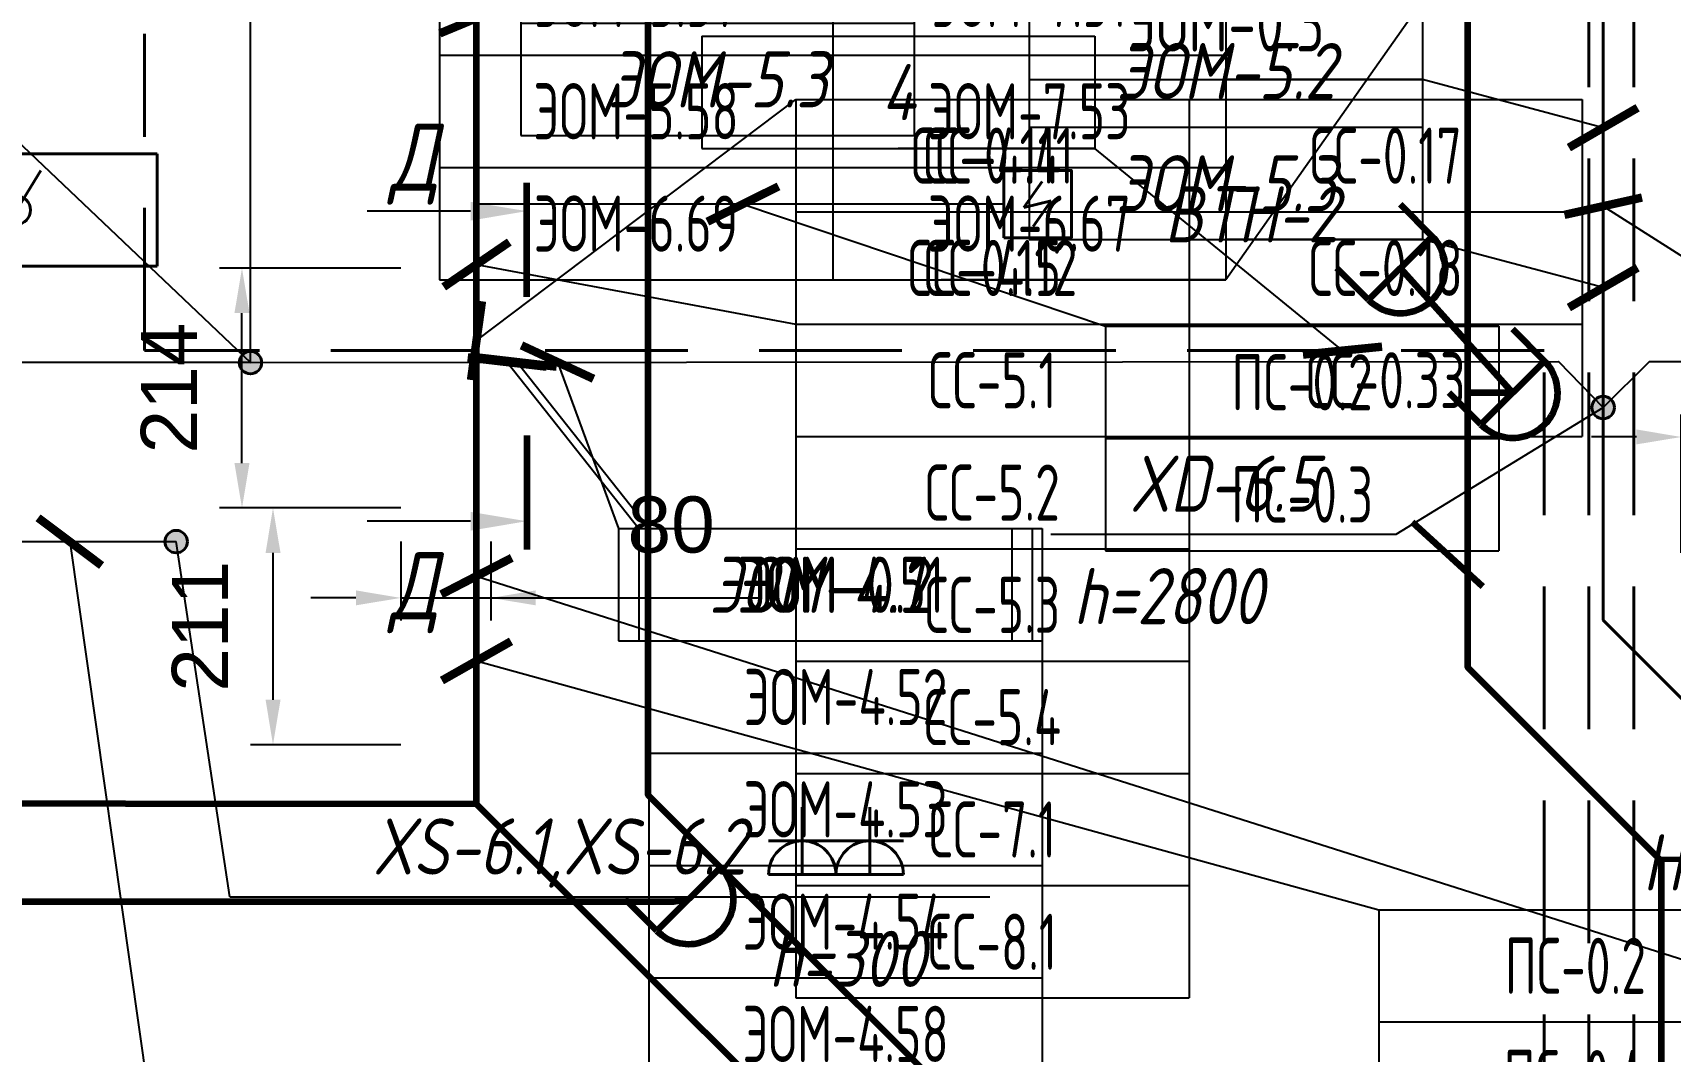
# Model space of a CAD drawing. Header units: millimetres. Extents: x -14566 to 16488, y -7315 to 17206.
# Drawn here: x 12204 to 13661, y 9816 to 10723 of the extents above; entities that cross this region are included whole.
import ezdxf
from ezdxf.enums import TextEntityAlignment as Align

# ---------------------------------------------------------------- set-up
doc = ezdxf.new("R2010")
doc.units = ezdxf.units.MM
doc.linetypes.add('DASHED', pattern=[19.05, 12.7, -6.35])
for name, color, linetype in [('02 Розетки', 7, 'Continuous'), ('03 Стационарное ЭО', 7, 'Continuous'), ('04 Освещение', 7, 'Continuous'), ('05 Слаботочка', 7, 'Continuous'), ('06 Авт-ка климата', 7, 'Continuous'), ('07 Авт-ка общая', 7, 'Continuous'), ('08 Пож. и техн. сигн.', 7, 'Continuous'), ('09 ДСУП', 7, 'Continuous'), ('12 Трассы и коробки 220', 7, 'Continuous'), ('13 Трассы и коробки слаботочки', 7, 'Continuous'), ('14 Лотки', 7, 'Continuous')]:
    doc.layers.add(name, color=color, linetype=linetype)
doc.styles.add('GOST typeA', font='')
doc.styles.get("Standard").update_dxf_attribs({"font": 'arial.ttf'})
doc.styles.add('ГОСТ-ISOCPEUR', font='isocpeui.ttf', dxfattribs={"width": 0.8})
doc.styles.get('GOST typeA').set_extended_font_data('GOST type A')
doc.linetypes.add('220V_LINE', pattern='A,0.2,-0.05,["~220V",Standard,S=0.1,R=0,X=0,Y=-0.05],-0.4,0.1', length=0.75)
doc.dimstyles.new('ISO-25', dxfattribs={"dimtxt": 2.5, "dimasz": 2.5, "dimexe": 1.25, "dimexo": 0.625, "dimtad": 1, "dimtxsty": 'Standard', "dimcen": 2.5, "dimadec": 0, "dimazin": 0, "dimtfac": 1, "dimtmove": 0, "dimatfit": 3, "dimfxl": 1, "dimarcsym": 0})

# ---------------------------------------------------------------- blocks, each defined once
blk = doc.blocks.new('дроссель d100')
at = {"color": 0, "lineweight": -2}
for p, q in [((0, 0), (0, 100)), ((0, 100), (250, 100)), ((250, 100), (250, 0)), ((103.4, 14.7), (146.6, 85.3)), ((250, 0), (0, 0))]:
    blk.add_line(p, q, dxfattribs=at)
at = {"color": 0, "linetype": 'DASHED', "lineweight": -2}
blk.add_line((75, 50), (125, 50), dxfattribs=at)
at = {"color": 0, "lineweight": -2}
for centre, radius in [((50, 50), 25), ((125, 50), 12.5)]:
    blk.add_circle(centre, radius, dxfattribs=at)
at = {"color": 0, "lineweight": -2, "style": 'ГОСТ-ISOCPEUR', "width": 0.8}
blk.add_text('M', height=20, dxfattribs=at).set_placement((50, 50), align=Align.MIDDLE_CENTER)
blk = doc.blocks.new('дымовой')
at = {"color": 0, "lineweight": -2}
for p, q in [((-1.301, 2.5), (-2.113, 1.354)), ((-2.113, 1.354), (-0.894, 1.646)), ((-0.894, 1.646), (-1.707, 0.5))]:
    blk.add_line(p, q, dxfattribs=at)
blk.add_lwpolyline([(-3, 0), (-3, 3), (0, 3), (0, 0)], close=True, dxfattribs=at)
blk = doc.blocks.new('розетка скрытая трехполюсная')
at = {"color": 0, "lineweight": -2}
for p, q in [((0, 0), (0, 3)), ((-1.5, 1.5), (1.5, 1.5)), ((-1.5, 0), (1.5, 0))]:
    blk.add_line(p, q, dxfattribs=at)
blk.add_arc((0, 0), 1.5, 0, 180, dxfattribs=at)
blk = doc.blocks.new('*T133')
at = {"layer": '02 Розетки', "color": 0, "lineweight": -2}
for p, q in [((0, 0), (350, 0)), ((0, 0), (0, -700)), ((350, 0), (350, -700)), ((0, -100), (350, -100)), ((0, -200), (350, -200)), ((0, -300), (350, -300)), ((0, -400), (350, -400)), ((0, -500), (350, -500)), ((0, -600), (350, -600)), ((0, -700), (350, -700))]:
    blk.add_line(p, q, dxfattribs=at)
at = {"layer": '02 Розетки', "color": 0, "char_height": 50, "width": 330, "attachment_point": 5, "style": 'ГОСТ-ISOCPEUR'}
for s, insert in [('{ЭОМ-6.9}', (175, -50)), ('{ЭОМ-7.1}', (175, -150)), ('{ЭОМ-7.2}', (175, -250)), ('{ЭОМ-7.3}', (175, -350)), ('{ЭОМ-5.1}', (175, -450)), ('{ЭОМ-5.2}', (175, -550)), ('{ЭОМ-5.3}', (175, -650))]:
    blk.add_mtext(s, dxfattribs=dict(at, insert=insert))
blk = doc.blocks.new('*T134')
at = {"layer": '02 Розетки', "color": 0, "lineweight": -2}
for p, q in [((0, 0), (350, 0)), ((0, 0), (0, -700)), ((350, 0), (350, -700)), ((0, -100), (350, -100)), ((0, -200), (350, -200)), ((0, -300), (350, -300)), ((0, -400), (350, -400)), ((0, -500), (350, -500)), ((0, -600), (350, -600)), ((0, -700), (350, -700))]:
    blk.add_line(p, q, dxfattribs=at)
at = {"layer": '02 Розетки', "color": 0, "char_height": 50, "width": 330, "attachment_point": 5, "style": 'ГОСТ-ISOCPEUR'}
for s, insert in [('{ЭОМ-6.9}', (175, -50)), ('{ЭОМ-7.1}', (175, -150)), ('{ЭОМ-7.2}', (175, -250)), ('{ЭОМ-7.3}', (175, -350)), ('{ЭОМ-5.1}', (175, -450)), ('{ЭОМ-5.2}', (175, -550)), ('{ЭОМ-5.3}', (175, -650))]:
    blk.add_mtext(s, dxfattribs=dict(at, insert=insert))
blk = doc.blocks.new('*T138')
at = {"layer": '02 Розетки', "color": 0, "lineweight": -2}
for p, q in [((0, 0), (350, 0)), ((0, 0), (0, -100)), ((350, 0), (350, -100)), ((0, -100), (350, -100))]:
    blk.add_line(p, q, dxfattribs=at)
at = {"layer": '02 Розетки', "color": 0, "insert": (175, -50), "char_height": 50, "width": 330, "attachment_point": 5, "style": 'ГОСТ-ISOCPEUR'}
blk.add_mtext('{ЭОМ-4.1}', dxfattribs=at)
blk = doc.blocks.new('*T170')
at = {"layer": '03 Стационарное ЭО', "color": 0, "lineweight": -2}
for p, q in [((0, 0), (350, 0)), ((0, 0), (0, -100)), ((350, 0), (350, -100)), ((0, -100), (350, -100))]:
    blk.add_line(p, q, dxfattribs=at)
at = {"layer": '03 Стационарное ЭО', "color": 0, "insert": (175, -50), "char_height": 50, "width": 330, "attachment_point": 5, "style": 'GOST typeA'}
blk.add_mtext('{\\W0.9;ЭОМ-0.3}', dxfattribs=at)
blk = doc.blocks.new('*T172')
at = {"layer": '03 Стационарное ЭО', "color": 0, "lineweight": -2}
for p, q in [((0, 0), (350, 0)), ((0, 0), (0, -100)), ((350, 0), (350, -100)), ((0, -100), (350, -100))]:
    blk.add_line(p, q, dxfattribs=at)
at = {"layer": '03 Стационарное ЭО', "color": 0, "insert": (175, -50), "char_height": 50, "width": 330, "attachment_point": 5, "style": 'GOST typeA'}
blk.add_mtext('{\\W0.9;ЭОМ-0.2}', dxfattribs=at)
blk = doc.blocks.new('*T197')
at = {"layer": '04 Освещение', "color": 0, "lineweight": -2}
for p, q in [((0, 0), (350, 0)), ((0, 0), (0, -500)), ((350, 0), (350, -500)), ((0, -100), (350, -100)), ((0, -200), (350, -200)), ((0, -300), (350, -300)), ((0, -400), (350, -400)), ((0, -500), (350, -500))]:
    blk.add_line(p, q, dxfattribs=at)
at = {"layer": '04 Освещение', "color": 0, "char_height": 50, "width": 330, "attachment_point": 5, "style": 'GOST typeA'}
for s, insert in [('{\\W0.8;ЭОМ-6.54}', (175, -50)), ('{\\W0.8;ЭОМ-6.61}', (175, -150)), ('{\\W0.8;ЭОМ-7.51}', (175, -250)), ('{\\W0.8;ЭОМ-7.53}', (175, -350)), ('{\\W0.8;ЭОМ-6.67}', (175, -450))]:
    blk.add_mtext(s, dxfattribs=dict(at, insert=insert))
blk = doc.blocks.new('*T199')
at = {"layer": '04 Освещение', "color": 0, "lineweight": -2}
for p, q in [((0, 0), (350, 0)), ((0, 0), (0, -600)), ((350, 0), (350, -600)), ((0, -100), (350, -100)), ((0, -200), (350, -200)), ((0, -300), (350, -300)), ((0, -400), (350, -400)), ((0, -500), (350, -500)), ((0, -600), (350, -600))]:
    blk.add_line(p, q, dxfattribs=at)
at = {"layer": '04 Освещение', "color": 0, "char_height": 50, "width": 330, "attachment_point": 5, "style": 'GOST typeA'}
for s, insert in [('{\\W0.8;ЭОМ-4.51}', (175, -50)), ('{\\W0.8;ЭОМ-4.52}', (175, -150)), ('{\\W0.8;ЭОМ-4.53}', (175, -250)), ('{\\W0.8;ЭОМ-4.54}', (175, -350)), ('{\\W0.8;ЭОМ-4.58}', (175, -450)), ('{\\W0.8;ЭОМ-4.60}', (175, -550))]:
    blk.add_mtext(s, dxfattribs=dict(at, insert=insert))
blk = doc.blocks.new('*T240')
at = {"layer": '04 Освещение', "color": 0, "lineweight": -2}
for p, q in [((0, 0), (350, 0)), ((0, 0), (0, -500)), ((350, 0), (350, -500)), ((0, -100), (350, -100)), ((0, -200), (350, -200)), ((0, -300), (350, -300)), ((0, -400), (350, -400)), ((0, -500), (350, -500))]:
    blk.add_line(p, q, dxfattribs=at)
at = {"layer": '04 Освещение', "color": 0, "char_height": 50, "width": 330, "attachment_point": 5, "style": 'GOST typeA'}
for s, insert in [('{\\W0.8;ЭОМ-5.51}', (175, -50)), ('{\\W0.8;ЭОМ-5.52}', (175, -150)), ('{\\W0.8;ЭОМ-5.57}', (175, -250)), ('{\\W0.8;ЭОМ-5.58}', (175, -350)), ('{\\W0.8;ЭОМ-6.69}', (175, -450))]:
    blk.add_mtext(s, dxfattribs=dict(at, insert=insert))
blk = doc.blocks.new('*T259')
at = {"layer": '07 Авт-ка общая', "color": 0, "lineweight": -2}
for p, q in [((0, 0), (350, 0)), ((0, 0), (0, -200)), ((350, 0), (350, -200)), ((0, -100), (350, -100)), ((0, -200), (350, -200))]:
    blk.add_line(p, q, dxfattribs=at)
at = {"layer": '07 Авт-ка общая', "color": 0, "char_height": 50, "width": 330, "attachment_point": 5, "style": 'GOST typeA'}
for s, insert in [('{\\W0.8;СС-0.111}', (175, -50)), ('{\\W0.8;СС-0.112}', (175, -150))]:
    blk.add_mtext(s, dxfattribs=dict(at, insert=insert))
blk = doc.blocks.new('*T360')
at = {"layer": '05 Слаботочка', "color": 0, "lineweight": -2}
for p, q in [((0, 0), (350, 0)), ((0, 0), (0, -800)), ((350, 0), (350, -800)), ((0, -100), (350, -100)), ((0, -200), (350, -200)), ((0, -300), (350, -300)), ((0, -400), (350, -400)), ((0, -500), (350, -500)), ((0, -600), (350, -600)), ((0, -700), (350, -700)), ((0, -800), (350, -800))]:
    blk.add_line(p, q, dxfattribs=at)
at = {"layer": '05 Слаботочка', "color": 0, "char_height": 50, "width": 330, "attachment_point": 5, "style": 'GOST typeA'}
for s, insert in [('{\\W0.8;СС-4.4}', (175, -50)), ('{\\W0.8;СС-4.5}', (175, -150)), ('{\\W0.8;СС-5.1}', (175, -250)), ('{\\W0.8;СС-5.2}', (175, -350)), ('{\\W0.8;СС-5.3}', (175, -450)), ('{\\W0.8;СС-5.4}', (175, -550)), ('{\\W0.8;СС-7.1}', (175, -650)), ('{\\W0.8;СС-8.1}', (175, -750))]:
    blk.add_mtext(s, dxfattribs=dict(at, insert=insert))
blk = doc.blocks.new('*T378')
at = {"layer": '05 Слаботочка', "color": 0, "lineweight": -2}
for p, q in [((0, 0), (350, 0)), ((0, 0), (0, -300)), ((350, 0), (350, -300)), ((0, -100), (350, -100)), ((0, -200), (350, -200)), ((0, -300), (350, -300))]:
    blk.add_line(p, q, dxfattribs=at)
at = {"layer": '05 Слаботочка', "color": 0, "char_height": 50, "width": 330, "attachment_point": 5, "style": 'GOST typeA'}
for s, insert in [('{\\W0.8;СС-0.17}', (175, -50)), ('{\\W0.8;СС-0.18}', (175, -150)), ('{\\W0.8;СС-0.33}', (175, -250))]:
    blk.add_mtext(s, dxfattribs=dict(at, insert=insert))
blk = doc.blocks.new('*T408')
at = {"layer": '08 Пож. и техн. сигн.', "color": 0, "lineweight": -2}
for p, q in [((0, 0), (350, 0)), ((0, 0), (0, -700)), ((350, 0), (350, -700)), ((0, -100), (350, -100)), ((0, -200), (350, -200)), ((0, -300), (350, -300)), ((0, -400), (350, -400)), ((0, -500), (350, -500)), ((0, -600), (350, -600)), ((0, -700), (350, -700))]:
    blk.add_line(p, q, dxfattribs=at)
at = {"layer": '08 Пож. и техн. сигн.', "color": 0, "char_height": 50, "width": 330, "attachment_point": 5, "style": 'GOST typeA'}
for s, insert in [('{\\W0.8;ПС-0.2}', (175, -50)), ('{\\W0.8;ПС-0.4}', (175, -150)), ('{\\W0.8;ТС-4.6}', (175, -250)), ('{\\W0.8;ТС-8.1}', (175, -350)), ('{\\W0.8;ТС-8.2}', (175, -450)), ('{\\W0.8;ТС-7.1}', (175, -550)), ('{\\W0.8;ТС-7.2}', (175, -650))]:
    blk.add_mtext(s, dxfattribs=dict(at, insert=insert))
blk = doc.blocks.new('*T417')
at = {"layer": '08 Пож. и техн. сигн.', "color": 0, "lineweight": -2}
for p, q in [((0, 0), (350, 0)), ((0, 0), (0, -200)), ((350, 0), (350, -200)), ((0, -100), (350, -100)), ((0, -200), (350, -200))]:
    blk.add_line(p, q, dxfattribs=at)
at = {"layer": '08 Пож. и техн. сигн.', "color": 0, "char_height": 50, "width": 330, "attachment_point": 5, "style": 'GOST typeA'}
for s, insert in [('{\\W0.8;ПС-0.2}', (175, -50)), ('{\\W0.8;ПС-0.3}', (175, -150))]:
    blk.add_mtext(s, dxfattribs=dict(at, insert=insert))
blk = doc.blocks.new('*D475')
at = {"layer": '14 Лотки', "color": 0, "lineweight": -2}
for p, q in [((13670.7, 10260.1), (13670.7, 10383.3)), ((13731.2, 10260.1), (13731.2, 10383.3)), ((13630.7, 10363.3), (13590.7, 10363.3)), ((13731.2, 10363.3), (13670.7, 10363.3)), ((13731.2, 10363.3), (13950.8, 10363.3)), ((13771.2, 10363.3), (13811.2, 10363.3))]:
    blk.add_line(p, q, dxfattribs=at)
at = {"layer": '14 Лотки', "color": 0}
for points in [[(13630.7, 10356.7), (13630.7, 10370), (13670.7, 10363.3)], [(13771.2, 10370), (13771.2, 10356.7), (13731.2, 10363.3)]]:
    blk.add_solid(points, dxfattribs=at)
at = {"layer": 'Defpoints', "color": 0, "transparency": 16777216}
for p in [(13670.7, 10363.3), (13670.7, 10260.1), (13731.2, 10260.1)]:
    blk.add_point(p, dxfattribs=at)
at = {"layer": '14 Лотки', "color": 0, "insert": (13881, 10428.3), "char_height": 50, "attachment_point": 5}
blk.add_mtext('61', dxfattribs=at)
blk = doc.blocks.new('*D476')
at = {"layer": '14 Лотки', "color": 0, "lineweight": -2}
for p, q in [((12531.2, 10513.6), (12369.8, 10513.6)), ((12389.8, 10340.1), (12389.8, 10473.6)), ((12531.2, 10300.1), (12369.8, 10300.1))]:
    blk.add_line(p, q, dxfattribs=at)
at = {"layer": '14 Лотки', "color": 0}
for points in [[(12396.5, 10473.6), (12383.1, 10473.6), (12389.8, 10513.6)], [(12383.1, 10340.1), (12396.5, 10340.1), (12389.8, 10300.1)]]:
    blk.add_solid(points, dxfattribs=at)
at = {"layer": 'Defpoints', "color": 0, "transparency": 16777216}
for p in [(12389.8, 10513.6), (12531.2, 10513.6), (12531.2, 10300.1)]:
    blk.add_point(p, dxfattribs=at)
at = {"layer": '14 Лотки', "color": 0, "insert": (12324.8, 10406.9), "char_height": 50, "attachment_point": 5, "rotation": 90}
blk.add_mtext('214', dxfattribs=at)
blk = doc.blocks.new('*D478')
at = {"layer": '14 Лотки', "color": 0, "lineweight": -2}
for p, q in [((12531.2, 10270.1), (12531.2, 10200)), ((12611.2, 10270.1), (12611.2, 10200)), ((12491.2, 10220), (12451.2, 10220)), ((12531.2, 10220), (12852.2, 10220)), ((12531.2, 10220), (12611.2, 10220))]:
    blk.add_line(p, q, dxfattribs=at)
at = {"layer": '14 Лотки', "color": 0}
for points in [[(12491.2, 10213.4), (12491.2, 10226.7), (12531.2, 10220)], [(12651.2, 10226.7), (12651.2, 10213.4), (12611.2, 10220)]]:
    blk.add_solid(points, dxfattribs=at)
at = {"layer": 'Defpoints', "color": 0, "transparency": 16777216}
for p in [(12531.2, 10270.1), (12611.2, 10270.1), (12611.2, 10220)]:
    blk.add_point(p, dxfattribs=at)
at = {"layer": '14 Лотки', "color": 0, "insert": (12771.7, 10285), "char_height": 50, "attachment_point": 5}
blk.add_mtext('80', dxfattribs=at)
blk = doc.blocks.new('*D479')
at = {"layer": '14 Лотки', "color": 0, "lineweight": -2}
for p, q in [((12531.2, 10300.1), (12397.4, 10300.1)), ((12417.4, 10260.1), (12417.4, 10129.3)), ((12531.2, 10089.3), (12397.4, 10089.3))]:
    blk.add_line(p, q, dxfattribs=at)
at = {"layer": '14 Лотки', "color": 0}
for points in [[(12424.1, 10260.1), (12410.8, 10260.1), (12417.4, 10300.1)], [(12410.8, 10129.3), (12424.1, 10129.3), (12417.4, 10089.3)]]:
    blk.add_solid(points, dxfattribs=at)
at = {"layer": 'Defpoints', "color": 0, "transparency": 16777216}
for p in [(12531.2, 10300.1), (12417.4, 10089.3), (12531.2, 10089.3)]:
    blk.add_point(p, dxfattribs=at)
at = {"layer": '14 Лотки', "color": 0, "insert": (12352.4, 10194.7), "char_height": 50, "attachment_point": 5, "rotation": 90}
blk.add_mtext('211', dxfattribs=at)
blk = doc.blocks.new('*T550')
at = {"layer": '06 Авт-ка климата', "color": 0, "lineweight": -2}
for p, q in [((0, 0), (350, 0)), ((0, 0), (0, -100)), ((350, 0), (350, -100)), ((0, -100), (350, -100))]:
    blk.add_line(p, q, dxfattribs=at)
at = {"layer": '06 Авт-ка климата', "color": 0, "insert": (175, -50), "char_height": 50, "width": 330, "attachment_point": 5, "style": 'ГОСТ-ISOCPEUR'}
blk.add_mtext('{4}', dxfattribs=at)
blk = doc.blocks.new('зажим')
at = {"layer": '09 ДСУП', "color": 0, "lineweight": -2}
for p, q in [((28.3, 28.3), (0, 56.6)), ((28.3, 28.3), (-28.3, -28.3)), ((-28.3, -28.3), (-56.6, 0))]:
    blk.add_line(p, q, dxfattribs=at)
blk.add_arc((0, 0), 40, 225, 45, dxfattribs=at)

msp = doc.modelspace()

# ---------------------------------------------------------------- hatches: boundary and pattern name
at = {"layer": '02 Розетки'}
msp.add_hatch(color=256, dxfattribs=at).paths.add_polyline_path([(12321.2, 10270.1, 1), (12341.2, 10270.1, 1)])
at = {"layer": '12 Трассы и коробки 220'}
for points in [[(12387.3, 10429.5, 1), (12407.3, 10429.5, 1)], [(13591.2, 10389.5, 1), (13611.2, 10389.5, 1)]]:
    msp.add_hatch(color=256, dxfattribs=at).paths.add_polyline_path(points)

# ---------------------------------------------------------------- linework, layer by layer
at = {"layer": '02 Розетки'}
for q in [(12331.2, 10270.1), (13055.2, 9953.7)]:
    msp.add_line((12379, 9953.7), q, dxfattribs=at)
at = {"layer": '02 Розетки', "linetype": '220V_LINE', "ltscale": 200, "flags": 128}
msp.add_lwpolyline([(12141.9, 10270.1), (12331.2, 10270.1)], dxfattribs=at)
at = {"layer": '02 Розетки', "lineweight": 40}
msp.add_circle((12331.2, 10270.1), 10, dxfattribs=at)
at = {"layer": '06 Авт-ка климата', "linetype": 'DASHED', "lineweight": 40, "ltscale": 10}
for points in [[(13588.5, 8769.7), (13588.5, 10861.8), (13588.5, 13571.7)], [(13628.5, 8769.7), (13628.5, 12166), (14116.9, 12166)], [(13548.5, 8769.7), (13548.5, 10440.2), (12303, 10440.2), (12303, 10722.4)]]:
    msp.add_lwpolyline(points, dxfattribs=at)
at = {"layer": '08 Пож. и техн. сигн.', "color": 1}
msp.add_line((13067.9, 10570.7), (12598.5, 10570.7), dxfattribs=at)
at = {"layer": '09 ДСУП', "color": 3, "lineweight": 100}
for p, q in [((13420.7, 10513.6), (13520.7, 10402.6)), ((13520.7, 10402.6), (13480.7, 10402.6))]:
    msp.add_line(p, q, dxfattribs=at)
for points in [[(13501.2, 8724.9), (13501.2, 9294.5), (12751.2, 10044.5), (12751.2, 10747.2), (12691.2, 10807.2), (12691.2, 13095.8), (12957.8, 13362.4), (12957.8, 15868.6), (12917.8, 15908.6)], [(13653.2, 8711.2), (13653.2, 9985.6), (13480.7, 10158), (13480.7, 11577.6), (13520.7, 11577.6)], [(12787.3, 9951.8), (12773.9, 9949.3), (9512.5, 9949.3), (9013.3, 9450.1), (8433.5, 9450.1), (8373.5, 9510.1), (5546.5, 9510.1), (5495.8, 9550.1)]]:
    msp.add_lwpolyline(points, dxfattribs=at)
at = {"layer": '09 ДСУП', "color": 3, "lineweight": -2}
msp.add_lwpolyline([(13768.2, 8711.2), (13768.2, 10033.2), (13601.2, 10200.2), (13601.2, 10389.5), (13642.4, 10430.6), (15494.8, 10430.6), (15494.8, 11062.8), (15514.8, 11112.8)], dxfattribs=at)
at = {"layer": '09 ДСУП', "color": 3, "lineweight": 200}
msp.add_lwpolyline([(13431.2, 10287.6), (13493.7, 10230.1)], dxfattribs=at)
at = {"layer": '12 Трассы и коробки 220'}
for p, q in [((12108.4, 10704.1), (12397.3, 10429.5)), ((12593.2, 10564.4), (12501.1, 10564.4)), ((13417, 10276.7), (13601.2, 10389.5)), ((12593.2, 10288.3), (12501.1, 10288.3)), ((13109.6, 10276.7), (13417, 10276.7))]:
    msp.add_line(p, q, dxfattribs=at)
at = {"layer": '12 Трассы и коробки 220', "lineweight": 100}
for p, q in [((12643.2, 10488), (12643.2, 10589.5)), ((12643.2, 10364.7), (12643.2, 10263.1))]:
    msp.add_line(p, q, dxfattribs=at)
at = {"layer": '12 Трассы и коробки 220', "linetype": '220V_LINE', "ltscale": 200, "flags": 128}
for points in [[(12397.3, 10429.5), (12397.3, 11630.4), (12451.2, 11630.4), (12397.3, 11677.6), (12397.3, 13930.3), (11796.5, 13930.3)], [(12397.3, 10429.5), (10726.2, 10429.5), (10726.2, 10380.1), (10676.9, 10429.5), (9021.2, 10429.5), (9021.2, 11630.4), (8951.2, 11630.4)], [(13601.2, 10389.5), (13642.4, 10430.6), (15464.8, 10430.6), (15464.8, 10852.7), (15581.2, 10930)], [(12397.3, 10429.5), (13561.3, 10430.6), (13601.2, 10389.5)]]:
    msp.add_lwpolyline(points, dxfattribs=at)
at = {"layer": '12 Трассы и коробки 220', "linetype": '220V_LINE', "lineweight": 40, "ltscale": 200, "flags": 128}
msp.add_lwpolyline([(13601.2, 13340.1), (13601.2, 10200.2), (13768.2, 10033.2), (13768.2, 8711.2)], dxfattribs=at)
at = {"layer": '12 Трассы и коробки 220', "lineweight": 40}
for centre in [(12397.3, 10429.5), (13601.2, 10389.5)]:
    msp.add_circle(centre, 10, dxfattribs=at)
at = {"layer": '12 Трассы и коробки 220'}
for points in [[(12593.2, 10572.7), (12643.2, 10564.4), (12593.2, 10556)], [(12593.2, 10279.9), (12643.2, 10288.3), (12593.2, 10296.6)]]:
    msp.add_solid(points, dxfattribs=at)
at = {"layer": '13 Трассы и коробки слаботочки', "lineweight": 100}
for points in [[(12598.5, 10036.5), (12598.5, 13128.9), (12892.8, 13423.2), (12892.8, 15908.6)], [(13411.2, 8724.9), (13411.2, 9224.9), (12598.5, 10036.5), (9475.3, 10039.4), (9006, 9570.1), (5602.4, 9570.1)]]:
    msp.add_lwpolyline(points, dxfattribs=at)

# ---------------------------------------------------------------- block references
for name, p in [('*T134', (12638.1, 11331.7)), ('*T133', (13090.3, 11239.1)), ('*T240', (12565.5, 11003.3)), ('*T197', (12915.5, 11003.3)), ('*T170', (13090.3, 10781.5)), ('*T550', (12798.9, 10720.3)), ('*T259', (12882.6, 10663.8)), ('*T360', (12882.6, 10663.8)), ('*T378', (13232.6, 10663.8)), ('*T417', (13158.2, 10462)), ('*T138', (12724.8, 10281.7)), ('*T172', (12743.1, 10281.7)), ('*T199', (12752, 10281.7)), ('*T408', (13401.4, 9942.4))]:
    msp.add_blockref(name, p)
at = {"layer": '02 Розетки', "color": 1, "lineweight": 40, "xscale": 20, "yscale": 20, "zscale": 20}
for p in [(12888.4, 9973.7), (12948.4, 9973.7)]:
    msp.add_blockref('розетка скрытая трехполюсная', p, dxfattribs=at)
at = {"layer": '06 Авт-ка климата', "lineweight": 40}
msp.add_blockref('дроссель d100', (12064.2, 10515.3), dxfattribs=at)
at = {"layer": '08 Пож. и техн. сигн.', "color": 1, "lineweight": 40, "xscale": 20, "yscale": 20, "zscale": 20}
msp.add_blockref('дымовой', (13127.9, 10540.7), dxfattribs=at)
at = {"layer": '09 ДСУП', "lineweight": 100}
for p in [(13420.7, 10513.6), (13520.7, 10402.6), (12787.3, 9951.8)]:
    msp.add_blockref('зажим', p, dxfattribs=at)

# ---------------------------------------------------------------- texts
at = {"layer": '02 Розетки', "linetype": 'Continuous', "style": 'ГОСТ-ISOCPEUR', "width": 0.8}
msp.add_text('XS-6.1,XS-6.2', height=50, dxfattribs=at).set_placement((12838.4, 9973.7), align=Align.RIGHT)
msp.add_text('h=300', height=50, dxfattribs=at).set_placement((12858.4, 9873.6))
at = {"layer": '05 Слаботочка', "linetype": 'Continuous', "style": 'ГОСТ-ISOCPEUR', "width": 0.8}
msp.add_text('H=1200', height=50, dxfattribs=at).set_placement((13636.6, 9959.6))
at = {"layer": '08 Пож. и техн. сигн.', "linetype": 'Continuous', "style": 'ГОСТ-ISOCPEUR', "width": 0.8}
msp.add_text('BTH-2', height=50, dxfattribs=at).set_placement((13365.5, 10536.6), align=Align.RIGHT)
at = {"layer": '12 Трассы и коробки 220', "linetype": 'Continuous', "style": 'ГОСТ-ISOCPEUR', "width": 0.8}
for s, height, p in [('Д', 60, (12521.3, 10582.5)), ('XD-6.5', 50, (13179.6, 10296.7)), ('Д', 60, (12521.3, 10200.9)), ('h=2800', 50, (13129.6, 10196.6))]:
    msp.add_text(s, height=height, dxfattribs=at).set_placement(p)

# ---------------------------------------------------------------- dimensions: what is measured, and where the dimension line sits
at = {"layer": '14 Лотки'}
for base, p1, p2, picture, middle in [((12389.7870491, 10513.6152621), (12531.2344026, 10300.1152621), (12531.2344026, 10513.6152621), '*D476', (12324.7870491, 10406.8652621)), ((12417.4, 10089.3), (12531.2, 10300.1), (12531.2, 10089.3), '*D479', (12352.4, 10194.7))]:
    dim = msp.add_linear_dim(base=base, p1=p1, p2=p2, angle=90, dimstyle='ISO-25', override={"dimtxt": 50, "dimasz": 40, "dimexe": 20, "dimexo": 0, "dimgap": 40, "dimdec": 0}, dxfattribs=at)
    dim.commit()
    dim.dimension.update_dxf_attribs({"geometry": picture, "text_midpoint": middle})
dim = msp.add_linear_dim(base=(13670.7344026, 10363.3377188), p1=(13731.2344026, 10260.1152621), p2=(13670.7344026, 10260.1152621), dimstyle='ISO-25', override={"dimtxt": 50, "dimasz": 40, "dimexe": 20, "dimexo": 0, "dimgap": 40, "dimdec": 0}, dxfattribs=at)
dim.commit()
dim.dimension.update_dxf_attribs({"geometry": '*D475', "text_midpoint": (13881.0335098, 10363.3377188), "dimtype": 160})
dim = msp.add_linear_dim(base=(12611.2, 10220), p1=(12531.2, 10270.1), p2=(12611.2, 10270.1), dimstyle='ISO-25', override={"dimtxt": 50, "dimasz": 40, "dimexe": 20, "dimexo": 0, "dimgap": 40, "dimdec": 0}, dxfattribs=at)
dim.commit()
dim.dimension.update_dxf_attribs({"geometry": '*D478', "text_midpoint": (12771.7, 10285)})

# ---------------------------------------------------------------- leaders
at = {"layer": '02 Розетки'}
for points in [[(13601.2, 10496.3), (13440.3, 10539.1), (13265.3, 10539.1)], [(12670.6, 10430), (12724.8, 10281.7), (12884.7, 10281.7)], [(12236.6, 10270.1), (12318.9, 9690.7), (12478.7, 9690.7)]]:
    msp.add_leader(points, dimstyle='ISO-25', override={"dimasz": 50, "dimgap": 1, "dimtad": 0, "dimldrblk": 'ArchTick'}, dxfattribs=at)
at = {"layer": '03 Стационарное ЭО'}
for points in [[(13601.2, 10638.7), (13440.3, 10681.5), (13265.3, 10681.5)], [(12625.8, 10430), (12743.1, 10281.7), (12903, 10281.7)]]:
    msp.add_leader(points, dimstyle='ISO-25', override={"dimasz": 50, "dimgap": 1, "dimtad": 0, "dimldrblk": 'ArchTick'}, dxfattribs=at)
at = {"layer": '04 Освещение'}
for points in [[(13601.2, 10980.3), (13265.5, 10503.3), (13012, 10503.3)], [(13601.2, 10568.8), (14425.7, 10045.1), (14600.7, 10045.1)], [(12634.7, 10430), (12752, 10281.7), (12911.9, 10281.7)]]:
    msp.add_leader(points, dimstyle='ISO-25', override={"dimasz": 50, "dimgap": 1, "dimtad": 0, "dimldrblk": 'ArchTick'}, dxfattribs=at)
at = {"layer": '05 Слаботочка'}
msp.add_leader([(12598.5, 10449.1), (12882.6, 10663.8), (13057.6, 10663.8)], dimstyle='ISO-25', override={"dimasz": 50, "dimgap": 1, "dimtad": 0, "dimldrblk": 'ArchTick'}, dxfattribs=at)
at = {"layer": '06 Авт-ка климата'}
for points in [[(12598.5, 10736.2), (12240.1, 10884.5), (12065.1, 10884.5)], [(13369.2, 10440.2), (13148.9, 10620.3), (12973.9, 10620.3)], [(12598.5, 10239.4), (14566.5, 9613.6), (14741.5, 9613.6)]]:
    msp.add_leader(points, dimstyle='ISO-25', override={"dimasz": 50, "dimgap": 1, "dimtad": 0, "dimldrblk": 'ArchTick'}, dxfattribs=at)
at = {"layer": '07 Авт-ка общая'}
msp.add_leader([(12598.5, 10516.9), (12882.6, 10463.8), (13057.6, 10463.8)], dimstyle='ISO-25', override={"dimasz": 50, "dimgap": 1, "dimtad": 0, "dimldrblk": 'ArchTick'}, dxfattribs=at)
at = {"layer": '08 Пож. и техн. сигн.'}
for points in [[(12835.6, 10570.7), (13158.2, 10462), (13333.2, 10462)], [(12598.5, 10163.9), (13401.4, 9942.4), (13576.4, 9942.4)]]:
    msp.add_leader(points, dimstyle='ISO-25', override={"dimasz": 50, "dimgap": 1, "dimtad": 0, "dimldrblk": 'ArchTick'}, dxfattribs=at)

doc.saveas('drawing.dxf')
